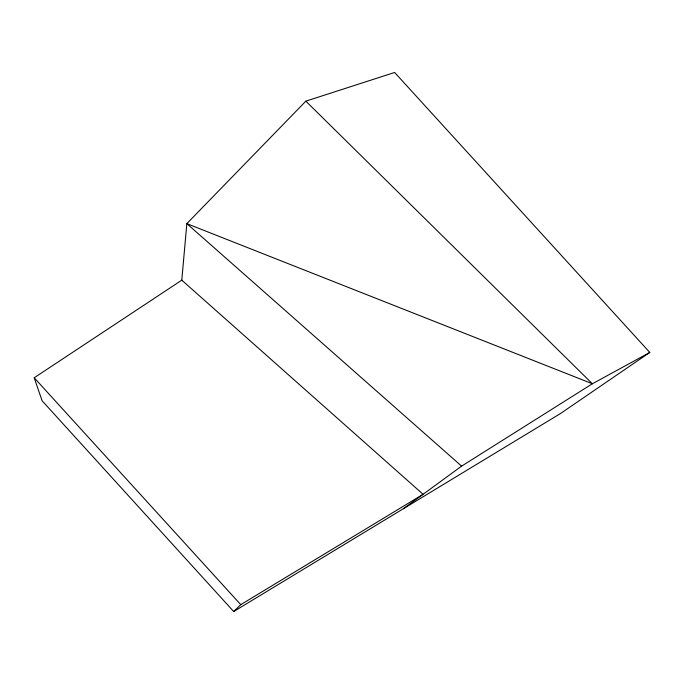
<?xml version="1.0" encoding="UTF-8"?>
<svg xmlns="http://www.w3.org/2000/svg" width="684" height="684" viewBox="0 0 684 684"><rect width="100%" height="100%" fill="white"/><g stroke="black" fill="none" stroke-linecap="round" stroke-linejoin="round"><path stroke-width="1.03" d="M181.79 280.166L186.843 223.634L305.851 101.155L394.642 72.47L649.8 352.44L560.512 413.521L233.697 611.53L42.117 400.781L34.2 377.773L181.79 280.166L423.097 494.301L240.777 604.656L233.697 611.53M403.406 508.699L461.606 466.129L592.37 383.767L649.8 352.44M461.606 466.129L186.843 223.634L592.37 383.767L305.851 101.155M34.2 377.773L240.777 604.656"/></g></svg>
